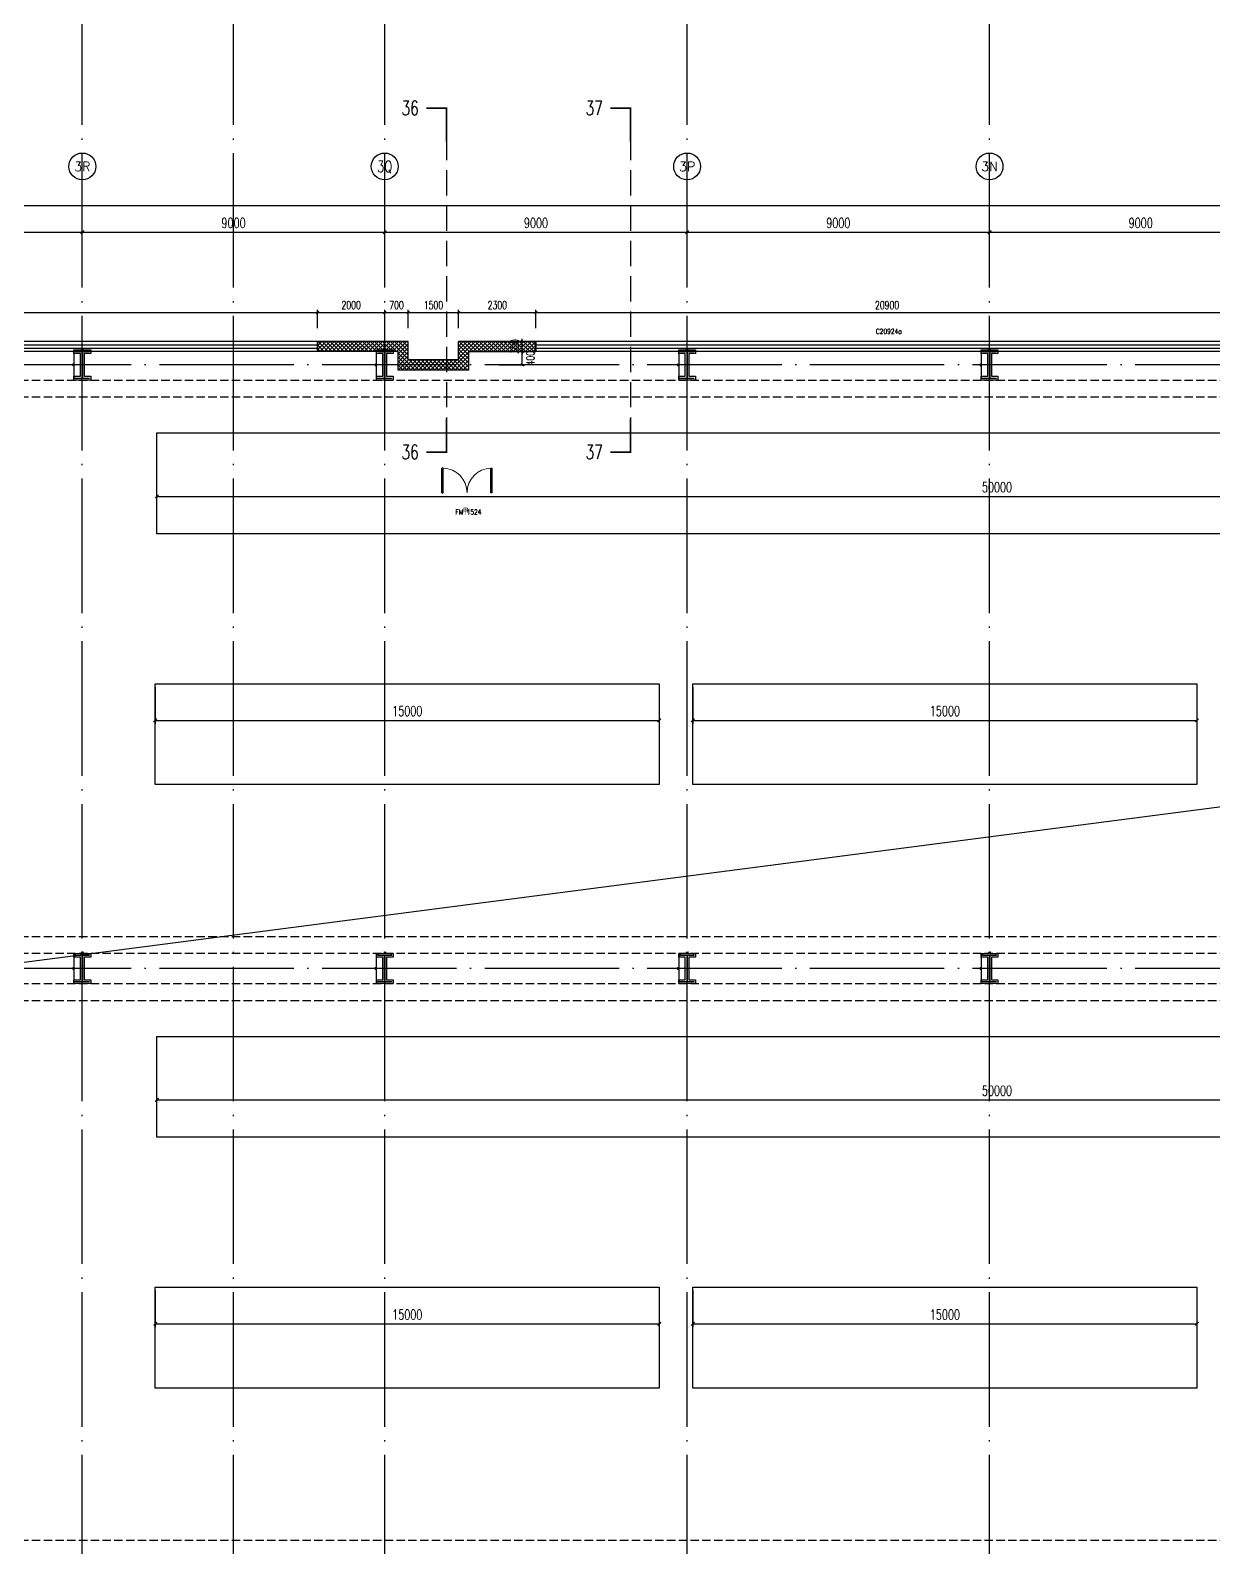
# Model space of a CAD drawing. Extents: x -1313754 to 847533, y 489853 to 941203.
# Drawn here: x -765402 to -730184, y 585543 to 630673 of the extents above; entities that cross this region are included whole.
import ezdxf
from ezdxf.enums import TextEntityAlignment as Align

# ---------------------------------------------------------------- set-up
doc = ezdxf.new("R2010")
doc.units = 0
doc.header["$LTSCALE"] = 1000
doc.header["$MEASUREMENT"] = 0
doc.linetypes.add('DASH', pattern=[0.35, 0.25, -0.1])
doc.linetypes.add('DOTE', pattern=[2.42, 2, -0.2, 0.02, -0.2])
doc.layers.get('Defpoints').update_dxf_attribs({"color": 210})
for name, color, linetype in [('10平面$0$WINDOW_TEXT', 7, 'Continuous'), ('A-AXIS-D', 1, 'Continuous'), ('A-AXIS-DOTE', 14, 'DOTE'), ('A-AXIS-DP', 126, 'Continuous'), ('A-HATCH-2', 251, 'Continuous'), ('A-SFCE', 30, 'Continuous'), ('A-WINDOW', 140, 'Continuous'), ('A-防火门窗', 1, 'Continuous'), ('AS-COLN', 6, 'Continuous'), ('AS-WALL', 40, 'Continuous'), ('DIM_SYMB', 3, 'Continuous'), ('PUB_HATCH', 8, 'Continuous'), ('PUB_TEXT', 7, 'Continuous'), ('建-窗', 4, 'Continuous'), ('建-门窗编号', 7, 'Continuous')]:
    doc.layers.add(name, color=color, linetype=linetype)
doc.styles.add('10平面$0$_TCH_WINDOW', font='SIMPLEX', dxfattribs={"height": 3.5, "bigfont": 'GBCBIG'})
doc.styles.add('_TCH_AXIS', font='COMPLEX', dxfattribs={"bigfont": 'GBCBIG'})
doc.styles.add('_TCH_DIM_T3', font='SIMPLEX', dxfattribs={"width": 0.705882, "bigfont": 'GBCBIG'})
doc.styles.add('_TCH_LABEL', font='COMPLEX', dxfattribs={"bigfont": 'GBCBIG'})
doc.styles.add('A-WIN-LABEL', font='SIMPLEX', dxfattribs={"bigfont": 'GBCBIG'})
doc.dimstyles.new('_TCH_ARCH&&10', dxfattribs={"dimtxt": 29.75, "dimasz": 10, "dimexe": 10, "dimexo": 10, "dimgap": 12.625, "dimtad": 1, "dimdec": 0, "dimzin": 0, "dimdsep": 46, "dimtxsty": '_TCH_DIM_T3', "dimblk": 'ARCHTICK', "dimcen": 0.09, "dimclrt": 7, "dimazin": 2, "dimtfac": 1, "dimtdec": 0, "dimtix": 1, "dimtmove": 2, "dimatfit": 3, "dimfxl": 0, "dimtolj": 1, "dimtzin": 0, "dimarcsym": 0})
doc.dimstyles.new('_TCH_ARCH&&100', dxfattribs={"dimtxt": 297.5, "dimasz": 100, "dimexe": 100, "dimexo": 100, "dimgap": 126.25, "dimtad": 1, "dimdec": 0, "dimzin": 0, "dimdsep": 46, "dimtxsty": '_TCH_DIM_T3', "dimblk": 'ARCHTICK', "dimcen": 0.09, "dimclrt": 7, "dimazin": 2, "dimtfac": 1, "dimtdec": 0, "dimtix": 1, "dimtmove": 2, "dimatfit": 3, "dimfxl": 0, "dimtolj": 1, "dimtzin": 0, "dimarcsym": 0})
doc.dimstyles.new('_TCH_ARCH&&80', dxfattribs={"dimtxt": 238, "dimasz": 80, "dimexe": 80, "dimexo": 80, "dimgap": 101, "dimtad": 1, "dimdec": 0, "dimzin": 0, "dimdsep": 46, "dimtxsty": '_TCH_DIM_T3', "dimblk": 'ARCHTICK', "dimcen": 0.09, "dimclrt": 7, "dimazin": 2, "dimtfac": 1, "dimtdec": 0, "dimtix": 1, "dimtmove": 2, "dimatfit": 3, "dimfxl": 0, "dimtolj": 1, "dimtzin": 0, "dimarcsym": 0})
pattern_1 = [(45, (60, 0), (-60.000061, 60.000061), []), (135, (60, 0), (-60.000061, -60.000061), [])]

# ---------------------------------------------------------------- blocks, each defined once
blk = doc.blocks.new('_ArchTick')
at = {"color": 0, "linetype": 'ByBlock', "const_width": 0.4}
blk.add_lwpolyline([(-0.5, -0.5), (0.5, 0.5)], dxfattribs=at)
blk = doc.blocks.new('*D1416')
at = {"layer": 'A-AXIS-D', "color": 0, "lineweight": -2}
for p, q in [((-52118, -180910), (-52118, -180052)), ((-43118, -180910), (-43118, -180052)), ((-52118, -180152), (-43118, -180152))]:
    blk.add_line(p, q, dxfattribs=at)
at = {"layer": 'Defpoints', "color": 0}
for p in [(-43118, -180152), (-52118, -181010), (-43118, -181010)]:
    blk.add_point(p, dxfattribs=at)
at = {"layer": 'A-AXIS-D', "color": 0, "lineweight": -2, "xscale": 100, "yscale": 100, "zscale": 100, "rotation": 180}
blk.add_blockref('_ArchTick', (-52118, -180152), dxfattribs=at)
at = {"layer": 'A-AXIS-D', "color": 0, "lineweight": -2, "xscale": 100, "yscale": 100, "zscale": 100}
blk.add_blockref('_ArchTick', (-43118, -180152), dxfattribs=at)
at = {"layer": 'A-AXIS-D', "color": 7, "insert": (-47618, -179877), "char_height": 297.5, "attachment_point": 5, "style": '_TCH_DIM_T3'}
blk.add_mtext('\\A1;9000', dxfattribs=at)
blk = doc.blocks.new('*D1417')
at = {"layer": 'A-AXIS-D', "color": 0, "lineweight": -2}
for p, q in [((-43118, -180910), (-43118, -180052)), ((-34118, -180910), (-34118, -180052)), ((-43118, -180152), (-34118, -180152))]:
    blk.add_line(p, q, dxfattribs=at)
at = {"layer": 'Defpoints', "color": 0}
for p in [(-34118, -180152), (-43118, -181010), (-34118, -181010)]:
    blk.add_point(p, dxfattribs=at)
at = {"layer": 'A-AXIS-D', "color": 0, "lineweight": -2, "xscale": 100, "yscale": 100, "zscale": 100, "rotation": 180}
blk.add_blockref('_ArchTick', (-43118, -180152), dxfattribs=at)
at = {"layer": 'A-AXIS-D', "color": 0, "lineweight": -2, "xscale": 100, "yscale": 100, "zscale": 100}
blk.add_blockref('_ArchTick', (-34118, -180152), dxfattribs=at)
at = {"layer": 'A-AXIS-D', "color": 7, "insert": (-38618, -179877), "char_height": 297.5, "attachment_point": 5, "style": '_TCH_DIM_T3'}
blk.add_mtext('\\A1;9000', dxfattribs=at)
blk = doc.blocks.new('*D1418')
at = {"layer": 'A-AXIS-D', "color": 0, "lineweight": -2}
for p, q in [((-34118, -180910), (-34118, -180052)), ((-25118, -180910), (-25118, -180052)), ((-34118, -180152), (-25118, -180152))]:
    blk.add_line(p, q, dxfattribs=at)
at = {"layer": 'Defpoints', "color": 0}
for p in [(-25118, -180152), (-34118, -181010), (-25118, -181010)]:
    blk.add_point(p, dxfattribs=at)
at = {"layer": 'A-AXIS-D', "color": 0, "lineweight": -2, "xscale": 100, "yscale": 100, "zscale": 100, "rotation": 180}
blk.add_blockref('_ArchTick', (-34118, -180152), dxfattribs=at)
at = {"layer": 'A-AXIS-D', "color": 0, "lineweight": -2, "xscale": 100, "yscale": 100, "zscale": 100}
blk.add_blockref('_ArchTick', (-25118, -180152), dxfattribs=at)
at = {"layer": 'A-AXIS-D', "color": 7, "insert": (-29618, -179877), "char_height": 297.5, "attachment_point": 5, "style": '_TCH_DIM_T3'}
blk.add_mtext('\\A1;9000', dxfattribs=at)
blk = doc.blocks.new('*D1419')
at = {"layer": 'A-AXIS-D', "color": 0, "lineweight": -2}
for p, q in [((-25118, -180910), (-25118, -180052)), ((-16118, -180910), (-16118, -180052)), ((-25118, -180152), (-16118, -180152))]:
    blk.add_line(p, q, dxfattribs=at)
at = {"layer": 'Defpoints', "color": 0}
for p in [(-16118, -180152), (-25118, -181010), (-16118, -181010)]:
    blk.add_point(p, dxfattribs=at)
at = {"layer": 'A-AXIS-D', "color": 0, "lineweight": -2, "xscale": 100, "yscale": 100, "zscale": 100, "rotation": 180}
blk.add_blockref('_ArchTick', (-25118, -180152), dxfattribs=at)
at = {"layer": 'A-AXIS-D', "color": 0, "lineweight": -2, "xscale": 100, "yscale": 100, "zscale": 100}
blk.add_blockref('_ArchTick', (-16118, -180152), dxfattribs=at)
at = {"layer": 'A-AXIS-D', "color": 7, "insert": (-20618, -179877), "char_height": 297.5, "attachment_point": 5, "style": '_TCH_DIM_T3'}
blk.add_mtext('\\A1;9000', dxfattribs=at)
blk = doc.blocks.new('*D1420')
at = {"layer": 'A-AXIS-D', "color": 0, "lineweight": -2}
for p, q in [((-16118, -180910), (-16118, -180052)), ((-7118, -180910), (-7118, -180052)), ((-16118, -180152), (-7118, -180152))]:
    blk.add_line(p, q, dxfattribs=at)
at = {"layer": 'Defpoints', "color": 0}
for p in [(-7118, -180152), (-16118, -181010), (-7118, -181010)]:
    blk.add_point(p, dxfattribs=at)
at = {"layer": 'A-AXIS-D', "color": 0, "lineweight": -2, "xscale": 100, "yscale": 100, "zscale": 100, "rotation": 180}
blk.add_blockref('_ArchTick', (-16118, -180152), dxfattribs=at)
at = {"layer": 'A-AXIS-D', "color": 0, "lineweight": -2, "xscale": 100, "yscale": 100, "zscale": 100}
blk.add_blockref('_ArchTick', (-7118, -180152), dxfattribs=at)
at = {"layer": 'A-AXIS-D', "color": 7, "insert": (-11618, -179877), "char_height": 297.5, "attachment_point": 5, "style": '_TCH_DIM_T3'}
blk.add_mtext('\\A1;9000', dxfattribs=at)
blk = doc.blocks.new('*D1433')
at = {"layer": 'A-AXIS-D', "color": 0, "lineweight": -2}
for p, q in [((-93018, -180810), (-93018, -179252)), ((-93018, -179352), (92682, -179352)), ((92682, -180810), (92682, -179252))]:
    blk.add_line(p, q, dxfattribs=at)
at = {"layer": 'Defpoints', "color": 0}
for p in [(92682, -179352), (-93018, -180910), (92682, -180910)]:
    blk.add_point(p, dxfattribs=at)
at = {"layer": 'A-AXIS-D', "color": 0, "lineweight": -2, "xscale": 100, "yscale": 100, "zscale": 100, "rotation": 180}
blk.add_blockref('_ArchTick', (-93018, -179352), dxfattribs=at)
at = {"layer": 'A-AXIS-D', "color": 0, "lineweight": -2, "xscale": 100, "yscale": 100, "zscale": 100}
blk.add_blockref('_ArchTick', (92682, -179352), dxfattribs=at)
at = {"layer": 'A-AXIS-D', "color": 7, "insert": (-168, -179077), "char_height": 297.5, "attachment_point": 5, "style": '_TCH_DIM_T3'}
blk.add_mtext('\\A1;185700', dxfattribs=at)
blk = doc.blocks.new('4324324')
at = {"layer": 'A-HATCH-2', "linetype": 'DASH'}
for p, q in [((-294754.2, 620270), (-135554.2, 620270)), ((-294754.2, 619770), (-135554.2, 619770)), ((-294754.2, 603720.1), (-128854.2, 603720.1)), ((-294754.2, 603220.1), (-128854.2, 603220.1)), ((-294754.2, 602320), (-128854.2, 602320)), ((-294754.2, 601820), (-128854.2, 601820)), ((-294754.2, 585770.1), (-128854.2, 585770.1))]:
    blk.add_line(p, q, dxfattribs=at)
blk = doc.blocks.new('*D1767')
at = {"layer": 'A-AXIS-DP', "color": 0, "lineweight": -2}
for p, q in [((-165054, 621030), (-165054, 621079)), ((-165054, 621069), (-164654, 621069)), ((-164654, 621030), (-164654, 621079))]:
    blk.add_line(p, q, dxfattribs=at)
at = {"layer": 'Defpoints', "color": 0}
for p in [(-165054, 621020), (-164654, 621069), (-164654, 621020)]:
    blk.add_point(p, dxfattribs=at)
at = {"layer": 'A-AXIS-DP', "color": 0, "lineweight": -2, "xscale": 10, "yscale": 10, "zscale": 10, "rotation": 180}
blk.add_blockref('_ArchTick', (-165054, 621069), dxfattribs=at)
at = {"layer": 'A-AXIS-DP', "color": 0, "lineweight": -2, "xscale": 10, "yscale": 10, "zscale": 10}
blk.add_blockref('_ArchTick', (-164654, 621069), dxfattribs=at)
at = {"layer": 'A-AXIS-DP', "color": 7, "insert": (-164854, 621096), "char_height": 29.8, "attachment_point": 5, "style": '_TCH_DIM_T3'}
blk.add_mtext('\\A1;400', dxfattribs=at)
blk = doc.blocks.new('*D1768')
at = {"layer": 'A-AXIS-DP', "color": 0, "lineweight": -2}
for p, q in [((-165064, 621020), (-165105, 621020)), ((-165095, 620220), (-165095, 621020)), ((-165064, 620220), (-165105, 620220))]:
    blk.add_line(p, q, dxfattribs=at)
at = {"layer": 'Defpoints', "color": 0}
for p in [(-165095, 621020), (-165054, 621020), (-165054, 620220)]:
    blk.add_point(p, dxfattribs=at)
at = {"layer": 'A-AXIS-DP', "color": 0, "lineweight": -2, "xscale": 10, "yscale": 10, "zscale": 10}
for p, rotation in [((-165095, 621020), 90), ((-165095, 620220), 270)]:
    blk.add_blockref('_ArchTick', p, dxfattribs=dict(at, rotation=rotation))
at = {"layer": 'A-AXIS-DP', "color": 7, "insert": (-165123, 620620), "char_height": 29.8, "attachment_point": 5, "rotation": 90, "style": '_TCH_DIM_T3'}
blk.add_mtext('\\A1;800', dxfattribs=at)
blk = doc.blocks.new('*D2321')
at = {"layer": 'A-AXIS-DP', "color": 0, "lineweight": -2}
for p, q in [((-144054, 715580), (-144054, 714490)), ((-129054, 715580), (-129054, 714490)), ((-144054, 714590), (-129054, 714590))]:
    blk.add_line(p, q, dxfattribs=at)
at = {"layer": 'Defpoints', "color": 0}
for p in [(-144054, 715680), (-129054, 715680), (-129054, 714590)]:
    blk.add_point(p, dxfattribs=at)
at = {"layer": 'A-AXIS-DP', "color": 0, "lineweight": -2, "xscale": 100, "yscale": 100, "zscale": 100, "rotation": 180}
blk.add_blockref('_ArchTick', (-144054, 714590), dxfattribs=at)
at = {"layer": 'A-AXIS-DP', "color": 0, "lineweight": -2, "xscale": 100, "yscale": 100, "zscale": 100}
blk.add_blockref('_ArchTick', (-129054, 714590), dxfattribs=at)
at = {"layer": 'A-AXIS-DP', "color": 7, "insert": (-136554, 714865), "char_height": 297.5, "attachment_point": 5, "style": '_TCH_DIM_T3'}
blk.add_mtext('\\A1;15000', dxfattribs=at)
blk = doc.blocks.new('*D2322')
at = {"layer": 'A-AXIS-DP', "color": 0, "lineweight": -2}
for p, q in [((-179054, 719270), (-179054, 720380)), ((-179054, 720280), (-129054, 720280)), ((-129054, 719270), (-129054, 720380))]:
    blk.add_line(p, q, dxfattribs=at)
at = {"layer": 'Defpoints', "color": 0}
for p in [(-129054, 720280), (-179054, 719170), (-129054, 719170)]:
    blk.add_point(p, dxfattribs=at)
at = {"layer": 'A-AXIS-DP', "color": 0, "lineweight": -2, "xscale": 100, "yscale": 100, "zscale": 100, "rotation": 180}
blk.add_blockref('_ArchTick', (-179054, 720280), dxfattribs=at)
at = {"layer": 'A-AXIS-DP', "color": 0, "lineweight": -2, "xscale": 100, "yscale": 100, "zscale": 100}
blk.add_blockref('_ArchTick', (-129054, 720280), dxfattribs=at)
at = {"layer": 'A-AXIS-DP', "color": 7, "insert": (-154054, 720555), "char_height": 297.5, "attachment_point": 5, "style": '_TCH_DIM_T3'}
blk.add_mtext('\\A1;50000', dxfattribs=at)
blk = doc.blocks.new('*D335')
at = {"layer": 'A-AXIS-DP', "color": 0, "lineweight": -2}
for p, q in [((-750760, 621420), (-750760, 621500)), ((-751454, 621420), (-750680, 621420)), ((-751454, 621120), (-750680, 621120)), ((-750760, 621120), (-750760, 621420)), ((-750760, 621120), (-750760, 621040))]:
    blk.add_line(p, q, dxfattribs=at)
at = {"layer": 'Defpoints', "color": 0}
for p in [(-751534, 621420), (-751534, 621120), (-750760, 621420)]:
    blk.add_point(p, dxfattribs=at)
at = {"layer": 'A-AXIS-DP', "color": 0, "lineweight": -2, "xscale": 80, "yscale": 80, "zscale": 80}
for p, rotation in [((-750760, 621420), 270), ((-750760, 621120), 90)]:
    blk.add_blockref('_ArchTick', p, dxfattribs=dict(at, rotation=rotation))
at = {"layer": 'A-AXIS-DP', "color": 7, "insert": (-750980, 621270), "char_height": 238, "attachment_point": 5, "rotation": 90, "style": '_TCH_DIM_T3'}
blk.add_mtext('\\A1;300', dxfattribs=at)
blk = doc.blocks.new('*D336')
at = {"layer": 'A-AXIS-DP', "color": 0, "lineweight": -2}
for p, q in [((-751454, 621120), (-750680, 621120)), ((-750760, 620720), (-750760, 621120)), ((-751454, 620720), (-750680, 620720))]:
    blk.add_line(p, q, dxfattribs=at)
at = {"layer": 'Defpoints', "color": 0}
for p in [(-751534, 621120), (-750760, 621120), (-751534, 620720)]:
    blk.add_point(p, dxfattribs=at)
at = {"layer": 'A-AXIS-DP', "color": 0, "lineweight": -2, "xscale": 80, "yscale": 80, "zscale": 80}
for p, rotation in [((-750760, 621120), 90), ((-750760, 620720), 270)]:
    blk.add_blockref('_ArchTick', p, dxfattribs=dict(at, rotation=rotation))
at = {"layer": 'A-AXIS-DP', "color": 7, "insert": (-750520, 620920), "char_height": 238, "attachment_point": 5, "rotation": 90, "style": '_TCH_DIM_T3'}
blk.add_mtext('\\A1;400', dxfattribs=at)
blk = doc.blocks.new('*D362')
at = {"layer": 'A-AXIS-DP', "color": 0, "lineweight": -2}
for p, q in [((-777354, 621810), (-777354, 622360)), ((-756854, 621810), (-756854, 622360)), ((-777354, 622280), (-756854, 622280))]:
    blk.add_line(p, q, dxfattribs=at)
at = {"layer": 'Defpoints', "color": 0}
for p in [(-756854, 622280), (-777354, 621730), (-756854, 621730)]:
    blk.add_point(p, dxfattribs=at)
at = {"layer": 'A-AXIS-DP', "color": 0, "lineweight": -2, "xscale": 80, "yscale": 80, "zscale": 80, "rotation": 180}
blk.add_blockref('_ArchTick', (-777354, 622280), dxfattribs=at)
at = {"layer": 'A-AXIS-DP', "color": 0, "lineweight": -2, "xscale": 80, "yscale": 80, "zscale": 80}
blk.add_blockref('_ArchTick', (-756854, 622280), dxfattribs=at)
at = {"layer": 'A-AXIS-DP', "color": 7, "insert": (-767104, 622500), "char_height": 238, "attachment_point": 5, "style": '_TCH_DIM_T3'}
blk.add_mtext('\\A1;20500', dxfattribs=at)
blk = doc.blocks.new('*D363')
at = {"layer": 'A-AXIS-DP', "color": 0, "lineweight": -2}
for p, q in [((-756854, 621810), (-756854, 622360)), ((-754854, 621810), (-754854, 622360)), ((-756854, 622280), (-754854, 622280))]:
    blk.add_line(p, q, dxfattribs=at)
at = {"layer": 'Defpoints', "color": 0}
for p in [(-754854, 622280), (-756854, 621730), (-754854, 621730)]:
    blk.add_point(p, dxfattribs=at)
at = {"layer": 'A-AXIS-DP', "color": 0, "lineweight": -2, "xscale": 80, "yscale": 80, "zscale": 80, "rotation": 180}
blk.add_blockref('_ArchTick', (-756854, 622280), dxfattribs=at)
at = {"layer": 'A-AXIS-DP', "color": 0, "lineweight": -2, "xscale": 80, "yscale": 80, "zscale": 80}
blk.add_blockref('_ArchTick', (-754854, 622280), dxfattribs=at)
at = {"layer": 'A-AXIS-DP', "color": 7, "insert": (-755854, 622500), "char_height": 238, "attachment_point": 5, "style": '_TCH_DIM_T3'}
blk.add_mtext('\\A1;2000', dxfattribs=at)
blk = doc.blocks.new('*D364')
at = {"layer": 'A-AXIS-DP', "color": 0, "lineweight": -2}
for p, q in [((-754854, 621810), (-754854, 622360)), ((-754154, 621810), (-754154, 622360)), ((-754854, 622280), (-754154, 622280))]:
    blk.add_line(p, q, dxfattribs=at)
at = {"layer": 'Defpoints', "color": 0}
for p in [(-754154, 622280), (-754854, 621730), (-754154, 621730)]:
    blk.add_point(p, dxfattribs=at)
at = {"layer": 'A-AXIS-DP', "color": 0, "lineweight": -2, "xscale": 80, "yscale": 80, "zscale": 80, "rotation": 180}
blk.add_blockref('_ArchTick', (-754854, 622280), dxfattribs=at)
at = {"layer": 'A-AXIS-DP', "color": 0, "lineweight": -2, "xscale": 80, "yscale": 80, "zscale": 80}
blk.add_blockref('_ArchTick', (-754154, 622280), dxfattribs=at)
at = {"layer": 'A-AXIS-DP', "color": 7, "insert": (-754504, 622500), "char_height": 238, "attachment_point": 5, "style": '_TCH_DIM_T3'}
blk.add_mtext('\\A1;700', dxfattribs=at)
blk = doc.blocks.new('*D365')
at = {"layer": 'A-AXIS-DP', "color": 0, "lineweight": -2}
for p, q in [((-754154, 621810), (-754154, 622360)), ((-752654, 621810), (-752654, 622360)), ((-754154, 622280), (-752654, 622280))]:
    blk.add_line(p, q, dxfattribs=at)
at = {"layer": 'Defpoints', "color": 0}
for p in [(-752654, 622280), (-754154, 621730), (-752654, 621730)]:
    blk.add_point(p, dxfattribs=at)
at = {"layer": 'A-AXIS-DP', "color": 0, "lineweight": -2, "xscale": 80, "yscale": 80, "zscale": 80, "rotation": 180}
blk.add_blockref('_ArchTick', (-754154, 622280), dxfattribs=at)
at = {"layer": 'A-AXIS-DP', "color": 0, "lineweight": -2, "xscale": 80, "yscale": 80, "zscale": 80}
blk.add_blockref('_ArchTick', (-752654, 622280), dxfattribs=at)
at = {"layer": 'A-AXIS-DP', "color": 7, "insert": (-753404, 622500), "char_height": 238, "attachment_point": 5, "style": '_TCH_DIM_T3'}
blk.add_mtext('\\A1;1500', dxfattribs=at)
blk = doc.blocks.new('*D366')
at = {"layer": 'A-AXIS-DP', "color": 0, "lineweight": -2}
for p, q in [((-752654, 621810), (-752654, 622360)), ((-750354, 621810), (-750354, 622360)), ((-752654, 622280), (-750354, 622280))]:
    blk.add_line(p, q, dxfattribs=at)
at = {"layer": 'Defpoints', "color": 0}
for p in [(-750354, 622280), (-752654, 621730), (-750354, 621730)]:
    blk.add_point(p, dxfattribs=at)
at = {"layer": 'A-AXIS-DP', "color": 0, "lineweight": -2, "xscale": 80, "yscale": 80, "zscale": 80, "rotation": 180}
blk.add_blockref('_ArchTick', (-752654, 622280), dxfattribs=at)
at = {"layer": 'A-AXIS-DP', "color": 0, "lineweight": -2, "xscale": 80, "yscale": 80, "zscale": 80}
blk.add_blockref('_ArchTick', (-750354, 622280), dxfattribs=at)
at = {"layer": 'A-AXIS-DP', "color": 7, "insert": (-751504, 622500), "char_height": 238, "attachment_point": 5, "style": '_TCH_DIM_T3'}
blk.add_mtext('\\A1;2300', dxfattribs=at)
blk = doc.blocks.new('*D367')
at = {"layer": 'A-AXIS-DP', "color": 0, "lineweight": -2}
for p, q in [((-750354, 621810), (-750354, 622360)), ((-729454, 621810), (-729454, 622360)), ((-750354, 622280), (-729454, 622280))]:
    blk.add_line(p, q, dxfattribs=at)
at = {"layer": 'Defpoints', "color": 0}
for p in [(-729454, 622280), (-750354, 621730), (-729454, 621730)]:
    blk.add_point(p, dxfattribs=at)
at = {"layer": 'A-AXIS-DP', "color": 0, "lineweight": -2, "xscale": 80, "yscale": 80, "zscale": 80, "rotation": 180}
blk.add_blockref('_ArchTick', (-750354, 622280), dxfattribs=at)
at = {"layer": 'A-AXIS-DP', "color": 0, "lineweight": -2, "xscale": 80, "yscale": 80, "zscale": 80}
blk.add_blockref('_ArchTick', (-729454, 622280), dxfattribs=at)
at = {"layer": 'A-AXIS-DP', "color": 7, "insert": (-739904, 622500), "char_height": 238, "attachment_point": 5, "style": '_TCH_DIM_T3'}
blk.add_mtext('\\A1;20900', dxfattribs=at)
blk = doc.blocks.new('WINDOW2DLIB$DYNSTYLE$00000005')
at = {"color": 0}
for points in [[(-0.5, 0.5), (-0.5, -0.5)], [(-0.5, 0.5), (0.5, 0.5)], [(0.5, -0.5), (0.5, 0.5)], [(0.5, 0.1667), (-0.5, 0.1667)], [(0.5, -0.1667), (-0.5, -0.1667)], [(-0.5, -0.5), (0.5, -0.5)]]:
    blk.add_lwpolyline(points, dxfattribs=at)
blk = doc.blocks.new('10平面$0$$DorLib2D$00000002')
for p, q in [((-0.5, 0), (-0.5, 0.4875)), ((-0.475, 0.4875), (-0.5, 0.4875)), ((-0.475, 0), (-0.475, 0.4875)), ((0.475, 0), (0.475, 0.4875)), ((0.475, 0.4875), (0.5, 0.4875)), ((0.5, 0), (0.5, 0.4875)), ((-0.5, 0), (-0.475, 0)), ((0.5, 0), (0.475, 0))]:
    blk.add_line(p, q)
at = {"lineweight": 13}
for centre, start, end in [((-0.4875, 0), 0, 88.53072), ((0.4875, 0), 91.46928, 180)]:
    blk.add_arc(centre, 0.4875, start, end, dxfattribs=at)
blk = doc.blocks.new('dote')
at = {"layer": 'A-AXIS-D'}
for centre in [(-43117.8, -178196), (-34117.8, -178196), (-25117.8, -178196), (-16117.8, -178196)]:
    blk.add_circle(centre, 400, dxfattribs=at)
at = {"layer": 'A-AXIS-DOTE', "ltscale": 2}
for p, q in [((-43117.8, -264080), (-43117.8, -167560.7)), ((-38617.8, -264080), (-38617.8, -167560.7)), ((-34117.8, -264080), (-34117.8, -167560.7)), ((-25117.8, -264080), (-25117.8, -167560.7)), ((-16117.8, -264080), (-16117.8, -167560.7)), ((98696.4, -184100), (-97273.6, -184100)), ((98696.4, -202050), (-97273.6, -202050))]:
    blk.add_line(p, q, dxfattribs=at)
at = {"layer": 'DIM_SYMB', "linetype": 'DASH', "ltscale": 3}
for p, q in [((-32283.6, -177260.1), (-32283.6, -185890.1)), ((-26803.6, -177260.1), (-26803.6, -185890.1))]:
    blk.add_line(p, q, dxfattribs=at)
at = {"layer": 'DIM_SYMB', "const_width": 50}
for points in [[(-32883.6, -176460.1), (-32283.6, -176460.1), (-32283.6, -177460.1)], [(-27403.6, -176460.1), (-26803.6, -176460.1), (-26803.6, -177460.1)], [(-32283.6, -185690.1), (-32283.6, -186690.1), (-32883.6, -186690.1)], [(-26803.6, -185690.1), (-26803.6, -186690.1), (-27403.6, -186690.1)]]:
    blk.add_lwpolyline(points, dxfattribs=at)
at = {"layer": 'PUB_TEXT', "style": '_TCH_LABEL', "width": 0.705882}
for s, p in [('36', (-33619.3, -176672.6)), ('37', (-28139.3, -176672.6)), ('36', (-33619.3, -186902.6)), ('37', (-28139.3, -186902.6))]:
    blk.add_text(s, height=425, dxfattribs=at).set_placement(p)
at = {"layer": 'PUB_TEXT', "style": '_TCH_AXIS'}
for s, height, p, p2 in [('3R', 276.42, (-43361.3, -178334.2), (-42874.3, -178334.2)), ('3P', 282.17, (-25359.7, -178337.1), (-24875.9, -178337.1)), ('3N', 270.86, (-16362.9, -178331.5), (-15872.7, -178331.5))]:
    blk.add_text(s, height=height, dxfattribs=at).set_placement(p, p2, align=Align.FIT)
at = {"layer": 'PUB_TEXT', "style": '_TCH_AXIS', "width": 0.807692}
blk.add_text('3Q', height=333.94, dxfattribs=at).set_placement((-34342.6, -178363), (-33893, -178363), align=Align.FIT)
at = {"layer": 'A-AXIS-D'}
for base, p1, p2, picture, middle in [((92682.2, -179352.2), (-93017.8, -180910.2), (92682.2, -180910.2), '*D1433', (-167.8, -179077.2)), ((-43117.8, -180152.2), (-52117.8, -181010.2), (-43117.8, -181010.2), '*D1416', (-47617.8, -179877.2)), ((-34117.8, -180152.2), (-43117.8, -181010.2), (-34117.8, -181010.2), '*D1417', (-38617.8, -179877.2)), ((-25117.8, -180152.2), (-34117.8, -181010.2), (-25117.8, -181010.2), '*D1418', (-29617.8, -179877.2)), ((-16117.8, -180152.2), (-25117.8, -181010.2), (-16117.8, -181010.2), '*D1419', (-20617.8, -179877.2)), ((-7117.8, -180152.2), (-16117.8, -181010.2), (-7117.8, -181010.2), '*D1420', (-11617.8, -179877.2))]:
    dim = blk.add_linear_dim(base=base, p1=p1, p2=p2, angle=0, dimstyle='_TCH_ARCH&&100', override={"dimgap": 0}, dxfattribs=at)
    dim.commit()
    dim.dimension.update_dxf_attribs({"geometry": picture, "text_midpoint": middle, "dimtype": 161})
blk = doc.blocks.new('w42343243')
at = {"layer": 'A-HATCH-2'}
blk.add_lwpolyline([(-165104.2, 621070), (-164604.2, 621070), (-164604.2, 620958), (-164800.2, 620958), (-164800.2, 620282), (-164604.2, 620282), (-164604.2, 620170), (-165104.2, 620170), (-165104.2, 620282), (-164908.2, 620282), (-164908.2, 620958), (-165104.2, 620958)], close=True, dxfattribs=at)
at = {"layer": 'AS-COLN', "color": 3}
blk.add_lwpolyline([(-165054.2, 621020), (-164654.2, 621020), (-164654.2, 621008), (-164850.2, 621008), (-164850.2, 620232), (-164654.2, 620232), (-164654.2, 620220), (-165054.2, 620220), (-165054.2, 620232), (-164858.2, 620232), (-164858.2, 621008), (-165054.2, 621008)], close=True, dxfattribs=at)
at = {"layer": 'A-AXIS-DP'}
for p1, p2, distance, picture, middle in [((-165054.2, 620220), (-165054.2, 621020), 41.2, '*D1768', (-165122.9, 620620)), ((-165054.2, 621020), (-164654.2, 621020), 48.8, '*D1767', (-164854.2, 621096.2))]:
    dim = blk.add_aligned_dim(p1=p1, p2=p2, distance=distance, dimstyle='_TCH_ARCH&&10', dxfattribs=at)
    dim.commit()
    dim.dimension.update_dxf_attribs({"geometry": picture, "text_midpoint": middle})
blk = doc.blocks.new('42343')
at = {"layer": 'A-WINDOW'}
for p in [(-99000, 100), (-90000, 100), (-81000, 100), (-72000, 100), (-99000, -17850), (-90000, -17850), (-81000, -17850), (-72000, -17850)]:
    blk.add_blockref('w42343243', p, dxfattribs=at)
blk = doc.blocks.new('w42332')
at = {"layer": 'A-SFCE', "color": 5}
blk.add_lwpolyline([(-144054.2, 715680), (-129054.2, 715680), (-129054.2, 712680), (-144054.2, 712680)], close=True, dxfattribs=at)
at = {"layer": 'A-AXIS-DP', "color": 1}
dim = blk.add_aligned_dim(p1=(-144054.2, 715680), p2=(-129054.2, 715680), distance=-1090, dimstyle='_TCH_ARCH&&100', dxfattribs=at)
dim.commit()
dim.dimension.update_dxf_attribs({"geometry": '*D2321', "text_midpoint": (-136554.2, 714865)})
blk = doc.blocks.new('w42342132')
at = {"layer": 'A-SFCE', "color": 5}
blk.add_lwpolyline([(-179054.2, 722170), (-129054.2, 722170), (-129054.2, 719170), (-179054.2, 719170)], close=True, dxfattribs=at)
at = {"layer": 'A-AXIS-DP', "color": 1}
dim = blk.add_aligned_dim(p1=(-179054.2, 719170), p2=(-129054.2, 719170), distance=1110, dimstyle='_TCH_ARCH&&100', dxfattribs=at)
dim.commit()
dim.dimension.update_dxf_attribs({"geometry": '*D2322', "text_midpoint": (-154054.2, 720555)})
blk = doc.blocks.new('4234324333332222')
at = {"layer": 'A-SFCE'}
for name, p in [('w42342132', (-82580, -67880)), ('w42332', (-117630, -68850)), ('w42332', (-101630, -68850)), ('w42342132', (-82580, -85830)), ('w42332', (-117630, -86800)), ('w42332', (-101630, -86800))]:
    blk.add_blockref(name, p, dxfattribs=at)

msp = doc.modelspace()

# ---------------------------------------------------------------- hatches: boundary and pattern name
at = {"layer": 'PUB_HATCH'}
h = msp.add_hatch(dxfattribs=at)
h.set_pattern_fill('多孔材料', color=256, scale=30, style=0)
h.set_pattern_definition(pattern_1)
h.paths.add_polyline_path([(-756854.2, 621420.1), (-756854.2, 621120.1), (-756854.2, 621320)])
h = msp.add_hatch(dxfattribs=at)
h.set_pattern_fill('多孔材料', color=256, scale=30, style=0)
h.set_pattern_definition(pattern_1)
h.paths.add_polyline_path([(-754454.2, 621119.9), (-754154.2, 621419.9), (-756854.2, 621419.9), (-756854.2, 621119.9)])
h = msp.add_hatch(dxfattribs=at)
h.set_pattern_fill('多孔材料', color=256, scale=30, style=0)
h.set_pattern_definition(pattern_1)
h.paths.add_polyline_path([(-754454.2, 620569.9), (-754154.2, 620869.9), (-754154.2, 621419.9), (-754454.2, 621119.9)])
h = msp.add_hatch(dxfattribs=at)
h.set_pattern_fill('多孔材料', color=256, scale=30, style=0)
h.set_pattern_definition(pattern_1)
h.paths.add_polyline_path([(-752354.2, 621119.9), (-750354.2, 621119.9), (-750354.2, 621419.9), (-752654.2, 621419.9)])
h = msp.add_hatch(dxfattribs=at)
h.set_pattern_fill('多孔材料', color=256, scale=30, style=0)
h.set_pattern_definition(pattern_1)
h.paths.add_polyline_path([(-752654.2, 620869.9), (-752354.2, 620569.9), (-752354.2, 621119.9), (-752654.2, 621419.9)])
h = msp.add_hatch(dxfattribs=at)
h.set_pattern_fill('多孔材料', color=256, scale=30, style=0)
h.set_pattern_definition(pattern_1)
h.paths.add_polyline_path([(-752354.2, 620569.9), (-752654.2, 620869.9), (-754154.2, 620869.9), (-754454.2, 620569.9)])

# ---------------------------------------------------------------- linework, layer by layer
at = {"layer": 'A-SFCE'}
msp.add_lwpolyline([(-812854.2, 549870), (-789330, 599870), (-628800.2, 620720)], dxfattribs=at)
at = {"layer": 'AS-WALL'}
for p, q in [((-756854.2, 621420.1), (-756854.2, 621120.1)), ((-754154.2, 621419.9), (-756854.2, 621419.9)), ((-754454.2, 621119.9), (-756854.2, 621119.9)), ((-754454.2, 620569.9), (-754454.2, 621119.9)), ((-754154.2, 620869.9), (-754154.2, 621419.9)), ((-750354.2, 621419.9), (-752654.2, 621419.9)), ((-752654.2, 620869.9), (-752654.2, 621419.9)), ((-752354.2, 621119.9), (-750354.2, 621119.9)), ((-752354.2, 620569.9), (-752354.2, 621119.9)), ((-750354.2, 621119.9), (-750354.2, 621419.9)), ((-752354.2, 620569.9), (-754454.2, 620569.9)), ((-752654.2, 620869.9), (-754154.2, 620869.9))]:
    msp.add_line(p, q, dxfattribs=at)

# ---------------------------------------------------------------- block references
at = {"layer": 'A-SFCE'}
msp.add_blockref('4234324333332222', (-500000, -35590), dxfattribs=at)
at = {"layer": 'A-WINDOW'}
for name in ['42343', '4324324']:
    msp.add_blockref(name, (-500000, 0), dxfattribs=at)
at = {"layer": 'A-防火门窗', "xscale": -1500, "yscale": -1500, "zscale": 200, "rotation": 180.0000000009374}
msp.add_blockref('10平面$0$$DorLib2D$00000002', (-752404.2, 616920.1), dxfattribs=at)
at = {"layer": 'AS-WALL'}
msp.add_blockref('dote', (-720736.4, 804820), dxfattribs=at)
at = {"layer": '建-窗'}
ref = msp.add_blockref('WINDOW2DLIB$DYNSTYLE$00000005', (-767104.2, 621270.1), dxfattribs=dict(at, xscale=20500, yscale=300, zscale=300, rotation=180.0000000003004))
ref.add_attrib('A', 'C20524a', (-767436.7, 621770.7), dxfattribs={"layer": '建-门窗编号', "ltscale": 500, "height": 148.75, "style": 'A-WIN-LABEL', "width": 0.705882})
ref = msp.add_blockref('WINDOW2DLIB$DYNSTYLE$00000005', (-739904.2, 621269.9), dxfattribs=dict(at, xscale=-20900, yscale=-300, zscale=300, rotation=359.9999999994897))
ref.add_attrib('A', 'C20924a', (-740236.7, 621642.8), dxfattribs={"layer": '建-门窗编号', "ltscale": 500, "height": 148.75, "style": 'A-WIN-LABEL', "width": 0.705882})

# ---------------------------------------------------------------- texts
at = {"layer": '10平面$0$WINDOW_TEXT', "style": '10平面$0$_TCH_WINDOW', "width": 0.705882}
for s, p in [('FM', (-752748.1, 616271.7)), ('1524', (-752415.2, 616271.7))]:
    msp.add_text(s, height=148.75, dxfattribs=at).set_placement(p)
at = {"layer": '10平面$0$WINDOW_TEXT', "style": '10平面$0$_TCH_WINDOW'}
msp.add_text('甲', height=168.8, dxfattribs=at).set_placement((-752538.1, 616271.7))

# ---------------------------------------------------------------- dimensions: what is measured, and where the dimension line sits
at = {"layer": 'A-AXIS-DP'}
for p1, p2, distance, picture, middle in [((-777354.2, 621729.9), (-756854.2, 621729.9), 550, '*D362', (-767104.2, 622499.9)), ((-756854.2, 621729.9), (-754854.2, 621729.9), 550, '*D363', (-755854.2, 622499.9)), ((-754854.2, 621729.9), (-754154.2, 621729.9), 550, '*D364', (-754504.2, 622499.9)), ((-754154.2, 621729.9), (-752654.2, 621729.9), 550, '*D365', (-753404.2, 622499.9)), ((-752654.2, 621729.9), (-750354.2, 621729.9), 550, '*D366', (-751504.2, 622499.9)), ((-750354.2, 621729.9), (-729454.2, 621729.9), 550, '*D367', (-739904.2, 622499.9)), ((-751534.2, 621119.9), (-751534.2, 621419.9), -774.2, '*D335', (-750980, 621269.9))]:
    dim = msp.add_aligned_dim(p1=p1, p2=p2, distance=distance, dimstyle='_TCH_ARCH&&80', dxfattribs=at)
    dim.commit()
    dim.dimension.update_dxf_attribs({"geometry": picture, "text_midpoint": middle})
dim = msp.add_linear_dim(base=(-750760, 621119.9), p1=(-751534.2, 620719.9), p2=(-751534.2, 621119.9), angle=90, dimstyle='_TCH_ARCH&&80', dxfattribs=at)
dim.commit()
dim.dimension.update_dxf_attribs({"geometry": '*D336', "text_midpoint": (-750520, 620919.9), "dimtype": 129})

doc.saveas('drawing.dxf')
